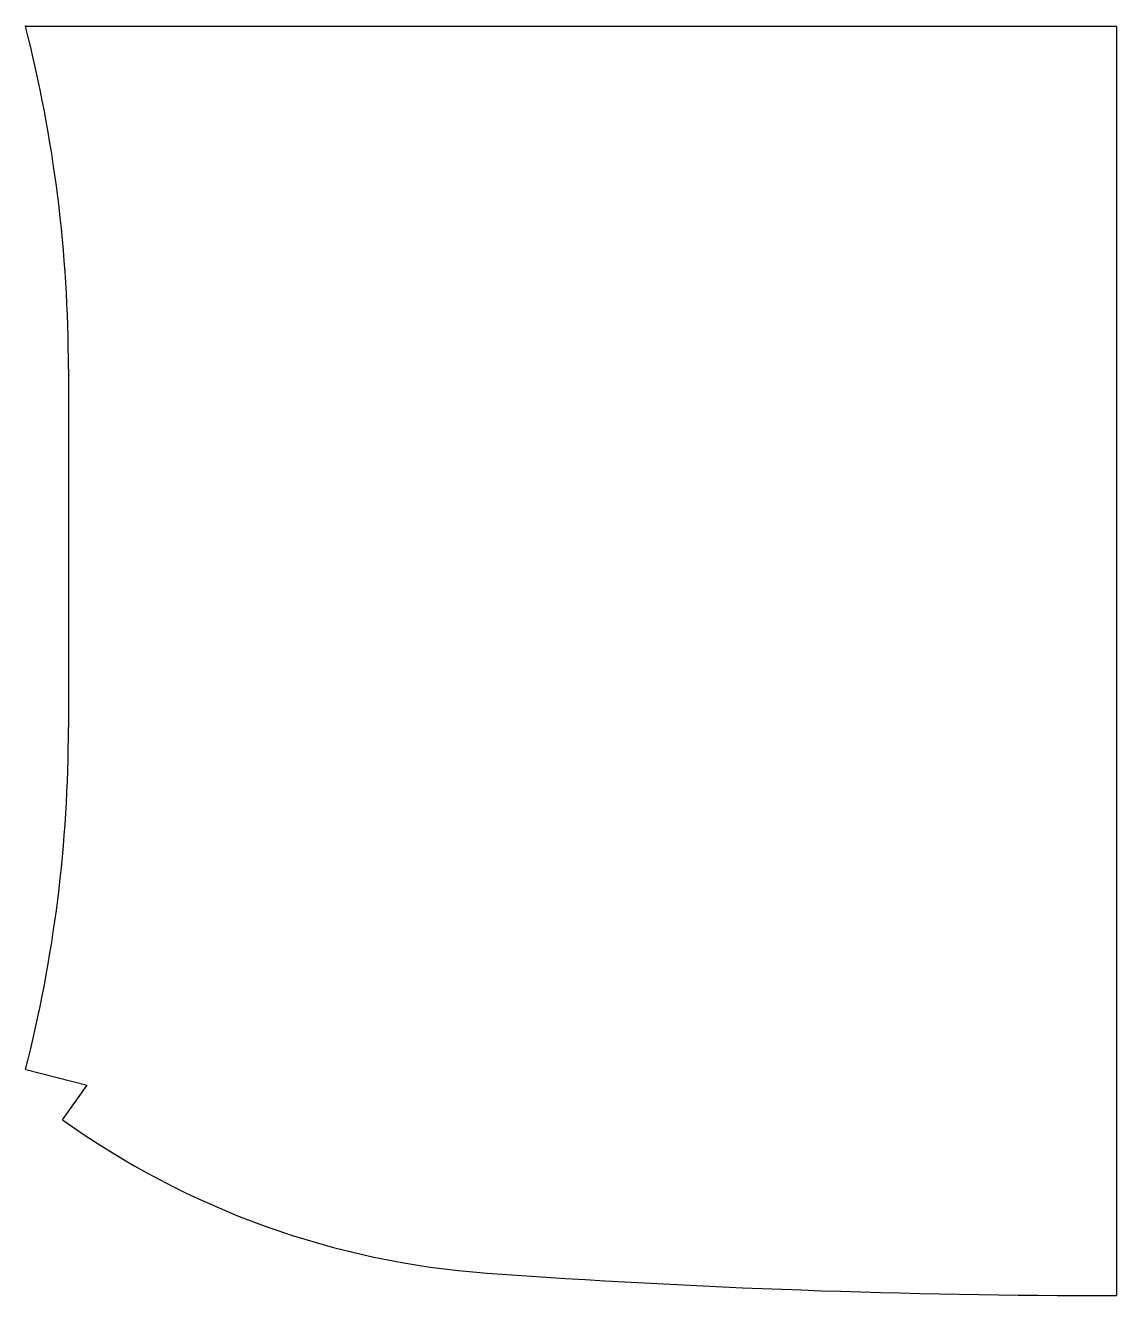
# Model space of a CAD drawing. Extents: x 1070 to 1397, y 123 to 504.
import ezdxf

# ---------------------------------------------------------------- set-up
doc = ezdxf.new("R2010")
doc.units = 0
doc.header["$MEASUREMENT"] = 0
doc.layers.add('2_L_SEAM_ALLOWANCE_3', color=5, linetype='Continuous')

msp = doc.modelspace()

# ---------------------------------------------------------------- linework, layer by layer
at = {"layer": '2_L_SEAM_ALLOWANCE_3', "color": 5, "linetype": 'Continuous', "lineweight": 25}
for p, q in [((1397, 503.29), (1070.37, 503.29)), ((1397, 503.29), (1397, 123.48)), ((1083.18, 400.8), (1083.18, 293.61)), ((1070.37, 191.11), (1088.83, 186.42)), ((1081.44, 176.1), (1088.83, 186.42))]:
    msp.add_line(p, q, dxfattribs=at)
for centre, radius, start, end in [((1088.83, 507.98), 19.05, -166.8094, -165.75), ((666.78, 400.8), 416.4, 0, 14.25), ((666.78, 293.61), 416.4, -14.25, 0), ((1226.25, 378.23), 248.65, -125.6196, -94.0908), ((1397, 2765.63), 2642.16, -94.09082, -90)]:
    msp.add_arc(centre, radius, start, end, dxfattribs=at)

doc.saveas('drawing.dxf')
